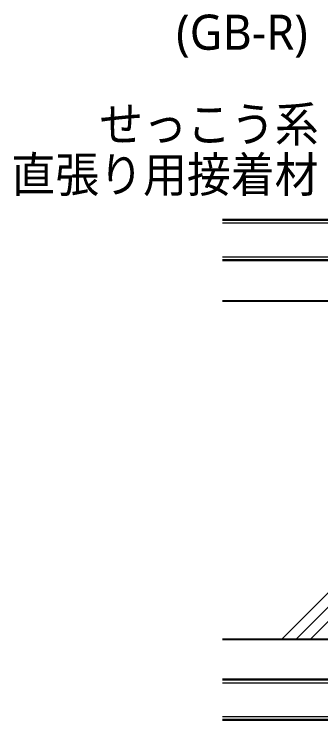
# Model space of a CAD drawing. Header units: millimetres. Extents: x 0 to 420, y 0 to 297.
# Drawn here: x 216 to 234.17, y 211.62 to 253.38 of the extents above; entities that cross this region are included whole.
import ezdxf
from ezdxf.enums import TextEntityAlignment as Align

# ---------------------------------------------------------------- set-up
doc = ezdxf.new("R2010")
doc.units = ezdxf.units.MM
doc.styles.add('kst32b', font='NotoSansJP-Variable.ttf')

msp = doc.modelspace()

# ---------------------------------------------------------------- linework, layer by layer
at = {"lineweight": 30}
for points in [[(228.346, 241.215), (260.265, 241.215)], [(228.346, 238.823), (259.652, 238.823)], [(259.652, 214.016), (228.346, 214.016)], [(228.346, 211.624), (260.265, 211.624)]]:
    msp.add_lwpolyline(points, dxfattribs=at)
at = {"lineweight": 13}
for points in [[(228.346, 241.025), (259.652, 241.025)], [(228.346, 239.014), (259.652, 239.014)], [(231.86, 216.408), (251.862, 236.411)], [(232.706, 216.408), (252.709, 236.411)], [(233.553, 216.408), (253.259, 236.114)], [(228.346, 213.826), (259.652, 213.826)], [(228.346, 211.815), (259.652, 211.815)]]:
    msp.add_lwpolyline(points, dxfattribs=at)
at = {"lineweight": 25}
for points in [[(228.346, 236.411), (253.259, 236.411)], [(228.346, 216.408), (253.259, 216.408)]]:
    msp.add_lwpolyline(points, dxfattribs=at)

# ---------------------------------------------------------------- texts
at = {"style": 'kst32b'}
for s, p, p2 in [('(GB-R)', (225.594, 251.27), (233.391, 251.27)), ('せっこう系', (221.044, 245.83), (234.038, 245.83)), ('直張り用接着材', (215.837, 242.845), (234.029, 242.845))]:
    msp.add_text(s, height=2.0791, dxfattribs=at).set_placement(p, p2, align=Align.FIT)

doc.saveas('drawing.dxf')
